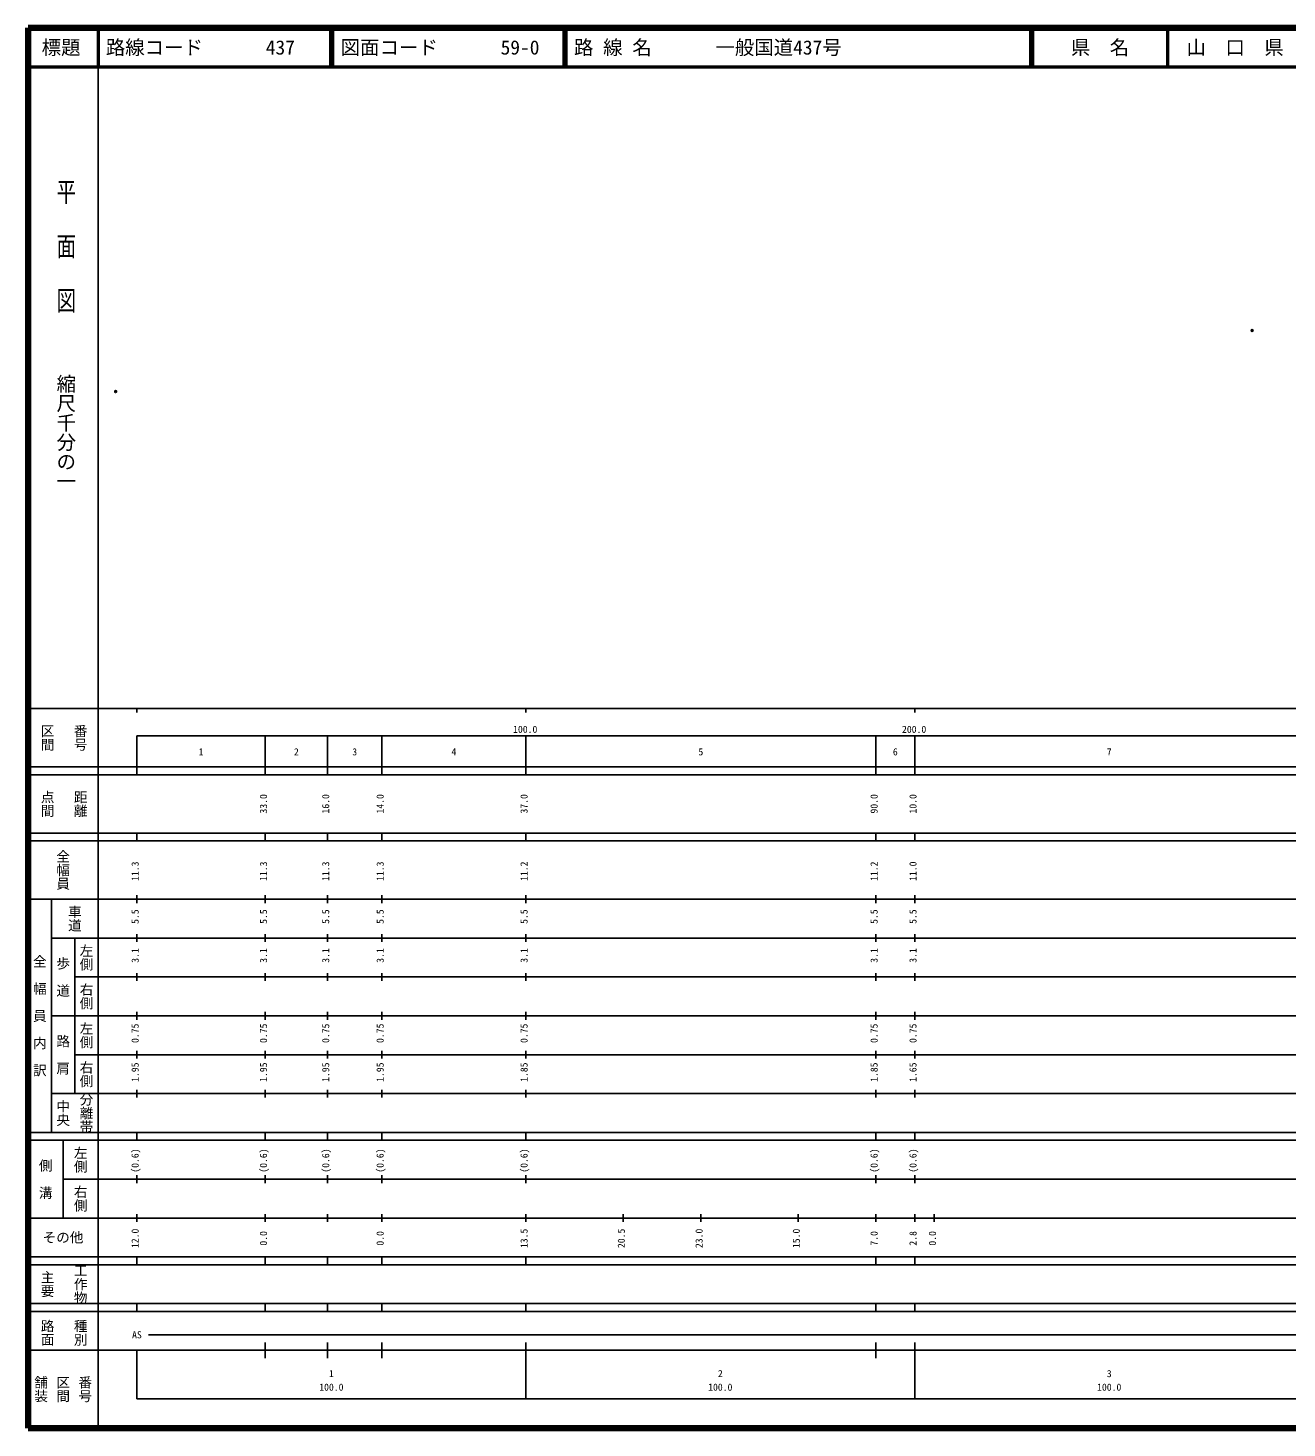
# Model space of a CAD drawing. Units: millimetres on the paper. Extents: x 40 to 680, y 20 to 380.
# Drawn here: x 40 to 363.7, y 20 to 380 of the extents above; entities that cross this region are included whole.
import ezdxf
from ezdxf.enums import TextEntityAlignment as Align

# ---------------------------------------------------------------- set-up
doc = ezdxf.new("R2010")
doc.units = ezdxf.units.MM
doc.header["$PDMODE"] = 32
doc.header["$PDSIZE"] = 0.5
doc.layers.add('M-OTRS', color=6, linetype='Continuous')
doc.layers.add('M-TTL-TXT', color=7, linetype='Continuous')
for name, color, linetype, lineweight in [('M-TTL', 2, 'Continuous', 140), ('M-TTL-BAND', 7, 'Continuous', 25), ('M-TTL-LINE', 7, 'Continuous', 50)]:
    doc.layers.add(name, color=color, linetype=linetype, lineweight=lineweight)
doc.styles.add('@ＭＳ ゴシック', font='')
doc.styles.add('ＭＳ ゴシック', font='')
doc.styles.get('@ＭＳ ゴシック').set_extended_font_data('@MS Gothic')
doc.styles.get('ＭＳ ゴシック').set_extended_font_data('MS Gothic')

msp = doc.modelspace()

# ---------------------------------------------------------------- linework, layer by layer
at = {"layer": 'M-OTRS'}
for p in [(354.728, 302.213), (62.54, 286.507)]:
    msp.add_point(p, dxfattribs=at)
at = {"layer": 'M-TTL'}
for p, q in [((40, 380), (40, 20)), ((680, 380), (40, 380)), ((40, 20), (680, 20))]:
    msp.add_line(p, q, dxfattribs=at)
at = {"layer": 'M-TTL-BAND'}
for p, q in [((58, 370), (58, 20)), ((40, 205), (579, 205)), ((68, 205), (68, 204)), ((168, 205), (168, 204)), ((268, 205), (268, 204)), ((68, 198), (579, 198)), ((68, 198), (68, 188)), ((101, 188), (101, 198)), ((117, 188), (117, 198)), ((131, 188), (131, 198)), ((168, 188), (168, 198)), ((258, 188), (258, 198)), ((268, 188), (268, 198)), ((40, 190), (579, 190)), ((40, 188), (579, 188)), ((40, 173), (579, 173)), ((68, 171), (68, 173)), ((101, 171), (101, 173)), ((117, 171), (117, 173)), ((131, 171), (131, 173)), ((168, 171), (168, 173)), ((258, 171), (258, 173)), ((268, 171), (268, 173)), ((40, 171), (579, 171)), ((40, 156), (579, 156)), ((46, 96), (46, 156)), ((68, 155), (68, 157)), ((101, 155), (101, 157)), ((117, 155), (117, 157)), ((131, 155), (131, 157)), ((168, 155), (168, 157)), ((258, 155), (258, 157)), ((268, 155), (268, 157)), ((46, 146), (579, 146)), ((52, 146), (52, 106)), ((68, 145), (68, 147)), ((101, 145), (101, 147)), ((117, 145), (117, 147)), ((131, 145), (131, 147)), ((168, 145), (168, 147)), ((258, 145), (258, 147)), ((268, 145), (268, 147)), ((68, 135), (68, 137)), ((101, 135), (101, 137)), ((117, 135), (117, 137)), ((131, 135), (131, 137)), ((168, 135), (168, 137)), ((258, 135), (258, 137)), ((268, 135), (268, 137)), ((52, 136), (579, 136)), ((46, 126), (579, 126)), ((68, 125), (68, 127)), ((101, 125), (101, 127)), ((117, 125), (117, 127)), ((131, 125), (131, 127)), ((168, 125), (168, 127)), ((258, 125), (258, 127)), ((268, 125), (268, 127)), ((52, 116), (579, 116)), ((68, 115), (68, 117)), ((101, 115), (101, 117)), ((117, 115), (117, 117)), ((131, 115), (131, 117)), ((168, 115), (168, 117)), ((258, 115), (258, 117)), ((268, 115), (268, 117)), ((46, 106), (579, 106)), ((68, 105), (68, 107)), ((101, 105), (101, 107)), ((117, 105), (117, 107)), ((131, 105), (131, 107)), ((168, 105), (168, 107)), ((258, 105), (258, 107)), ((268, 105), (268, 107)), ((40, 96), (579, 96)), ((40, 94), (579, 94)), ((49, 94), (49, 74)), ((68, 94), (68, 96)), ((101, 94), (101, 96)), ((117, 94), (117, 96)), ((131, 94), (131, 96)), ((168, 94), (168, 96)), ((258, 94), (258, 96)), ((268, 94), (268, 96)), ((49, 84), (579, 84)), ((68, 83), (68, 85)), ((101, 83), (101, 85)), ((117, 83), (117, 85)), ((131, 83), (131, 85)), ((168, 83), (168, 85)), ((258, 83), (258, 85)), ((268, 83), (268, 85)), ((40, 74), (579, 74)), ((68, 73), (68, 75)), ((101, 73), (101, 75)), ((117, 73), (117, 75)), ((131, 73), (131, 75)), ((168, 73), (168, 75)), ((193, 73), (193, 75)), ((213, 73), (213, 75)), ((238, 73), (238, 75)), ((258, 73), (258, 75)), ((268, 73), (268, 75)), ((273, 73), (273, 75)), ((40, 64), (579, 64)), ((40, 62), (579, 62)), ((68, 62), (68, 64)), ((101, 62), (101, 64)), ((117, 62), (117, 64)), ((131, 62), (131, 64)), ((168, 62), (168, 64)), ((258, 62), (258, 64)), ((268, 62), (268, 64)), ((40, 52), (579, 52)), ((68, 50), (68, 52)), ((101, 50), (101, 52)), ((117, 50), (117, 52)), ((131, 50), (131, 52)), ((168, 50), (168, 52)), ((258, 50), (258, 52)), ((268, 50), (268, 52)), ((40, 50), (579, 50)), ((71, 44), (565, 44)), ((40, 40), (579, 40)), ((68, 40), (68, 27.5)), ((101, 38), (101, 42)), ((117, 38), (117, 42)), ((131, 38), (131, 42)), ((168, 27.5), (168, 42)), ((258, 38), (258, 42)), ((268, 27.5), (268, 42)), ((68, 27.5), (579, 27.5))]:
    msp.add_line(p, q, dxfattribs=at)
at = {"layer": 'M-TTL-LINE'}
for p, q in [((58, 380), (58, 370)), ((117.75, 380), (117.75, 370)), ((118.25, 380), (118.25, 370)), ((177.75, 380), (177.75, 370)), ((178.25, 380), (178.25, 370)), ((297.75, 380), (297.75, 370)), ((298.25, 380), (298.25, 370)), ((333, 380), (333, 370)), ((40, 370), (680, 370))]:
    msp.add_line(p, q, dxfattribs=at)

# ---------------------------------------------------------------- texts
at = {"layer": 'M-TTL-BAND', "style": '@ＭＳ ゴシック', "width": 1.4}
msp.add_text('平  面  図', height=3.666, rotation=270, dxfattribs=at).set_placement((49.777, 306.475), align=Align.MIDDLE_RIGHT)
at = {"layer": 'M-TTL-BAND', "style": '@ＭＳ ゴシック'}
msp.add_text('縮尺千分の一', height=3.666, rotation=270, dxfattribs=at).set_placement((49.777, 261.03), align=Align.MIDDLE_RIGHT)
for s, p in [('区間', (45, 197.5)), ('番号', (53.5, 197.5)), ('点間', (45, 180.5)), ('距離', (53.5, 180.5)), ('全幅員', (49, 163.5)), ('車道', (52, 151)), ('左側', (55, 141)), ('全\u3000幅\u3000員\u3000内\u3000訳', (43, 126)), ('歩\u3000道', (49, 136)), ('右側', (55, 131)), ('左側', (55, 121)), ('路\u3000肩', (49, 116)), ('右側', (55, 111)), ('分離帯', (55, 101)), ('中央', (49, 101)), ('左側', (53.5, 89)), ('側\u3000溝', (44.5, 84)), ('右側', (53.5, 79)), ('工作物', (53.5, 57)), ('主要', (45, 57)), ('路面', (45, 44.5)), ('種別', (53.5, 44.5)), ('舗装', (43.333, 30)), ('区間', (49, 30)), ('番号', (54.667, 30))]:
    msp.add_text(s, height=2.566, rotation=270, dxfattribs=at).set_placement(p, align=Align.MIDDLE_CENTER)
at = {"layer": 'M-TTL-BAND', "style": 'ＭＳ ゴシック'}
for s, p in [('100.0', (167.844, 198.195)), ('200.0', (267.844, 198.195)), ('1', (84.5, 192.405)), ('2', (109, 192.405)), ('3', (124, 192.405)), ('4', (149.5, 192.405)), ('5', (213, 192.405)), ('6', (263, 192.405)), ('7', (318, 192.405)), ('AS', (68, 42.5)), ('1', (118, 32.523)), ('2', (218, 32.523)), ('3', (318, 32.523)), ('100.0', (118, 29.033)), ('100.0', (218, 29.033)), ('100.0', (318, 29.033))]:
    msp.add_text(s, height=1.833, dxfattribs=at).set_placement(p, align=Align.BOTTOM_CENTER)
for s, p in [('33.0', (102, 180.5)), ('16.0', (118, 180.5)), ('14.0', (132, 180.5)), ('37.0', (169, 180.5)), ('90.0', (259, 180.5)), ('10.0', (269, 180.5)), ('11.3', (69, 163.174)), ('11.3', (102, 163.174)), ('11.3', (118, 163.174)), ('11.3', (132, 163.174)), ('11.2', (169, 163.174)), ('11.2', (259, 163.174)), ('11.0', (269, 163.174)), ('5.5', (69, 151.5)), ('5.5', (102, 151.5)), ('5.5', (118, 151.5)), ('5.5', (132, 151.5)), ('5.5', (169, 151.5)), ('5.5', (259, 151.5)), ('5.5', (269, 151.5)), ('3.1', (69, 141.5)), ('3.1', (102, 141.5)), ('3.1', (118, 141.5)), ('3.1', (132, 141.5)), ('3.1', (169, 141.5)), ('3.1', (259, 141.5)), ('3.1', (269, 141.5)), ('0.75', (69, 121.5)), ('0.75', (102, 121.5)), ('0.75', (118, 121.5)), ('0.75', (132, 121.5)), ('0.75', (169, 121.5)), ('0.75', (259, 121.5)), ('0.75', (269, 121.5)), ('1.95', (69, 111.5)), ('1.95', (102, 111.5)), ('1.95', (118, 111.5)), ('1.95', (132, 111.5)), ('1.85', (169, 111.5)), ('1.85', (259, 111.5)), ('1.65', (269, 111.5)), ('(0.6)', (69, 88.764)), ('(0.6)', (102, 88.764)), ('(0.6)', (118, 88.764)), ('(0.6)', (132, 88.764)), ('(0.6)', (169, 88.764)), ('(0.6)', (259, 88.764)), ('(0.6)', (269, 88.764)), ('12.0', (69, 68.764)), ('0.0', (102, 68.764)), ('0.0', (132, 68.764)), ('13.5', (169, 68.764)), ('20.5', (194, 68.764)), ('23.0', (214, 68.764)), ('15.0', (239, 68.764)), ('7.0', (259, 68.764)), ('2.8', (269, 68.764)), ('0.0', (274, 68.764))]:
    msp.add_text(s, height=1.833, rotation=90, dxfattribs=at).set_placement(p, align=Align.BOTTOM_CENTER)
msp.add_text('その他', height=2.566, dxfattribs=at).set_placement((49, 69), align=Align.MIDDLE_CENTER)
at = {"layer": 'M-TTL-TXT', "style": 'ＭＳ ゴシック'}
for s, p in [('標題', (48.5, 375)), ('県\u3000名', (315.625, 375)), ('山\u3000口\u3000県', (350.375, 375))]:
    msp.add_text(s, height=3.666, dxfattribs=at).set_placement(p, align=Align.MIDDLE_CENTER)
for s, p in [('路線コード', (60, 375)), ('437', (101.142, 375)), ('図面コード', (120.38, 375)), ('59-0', (161.521, 375)), ('路 線 名', (180.38, 375)), ('一般国道437号', (216.734, 375))]:
    msp.add_text(s, height=3.666, dxfattribs=at).set_placement(p, align=Align.MIDDLE_LEFT)

doc.saveas('drawing.dxf')
